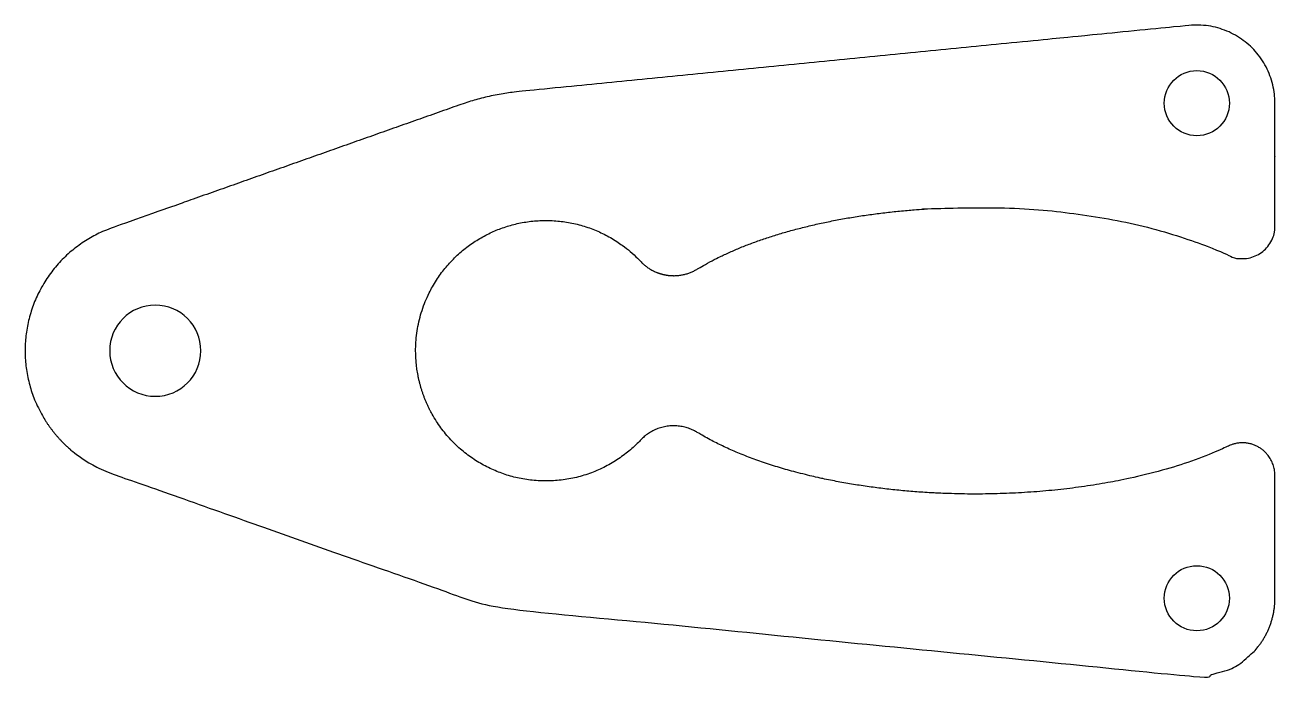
# Model space of a CAD drawing. Header units: inches. Extents: x 791 to 1751, y 584 to 1086.
import ezdxf

# ---------------------------------------------------------------- set-up
doc = ezdxf.new("R2010")
doc.units = ezdxf.units.IN
doc.header["$MEASUREMENT"] = 0

msp = doc.modelspace()

# ---------------------------------------------------------------- linework, layer by layer
msp.add_lwpolyline([(856.27, 835.61, 1), (926.27, 835.61, 1)], format="xyb", close=True)
for centre in [(1691.27, 1025.61), (1691.27, 645.61)]:
    msp.add_circle(centre, 25)
msp.add_rational_spline([(1751.27, 645.61), (1751.27, 619.02), (1731.56, 601.15), (1711.85, 583.29), (1685.38, 585.9), (1428.51, 611.24), (1171.64, 636.58), (1147.49, 638.96), (1124.61, 647.05), (991.27, 694.19), (857.94, 741.33), (791.27, 764.9), (791.27, 835.61), (791.27, 906.33), (857.94, 929.9), (991.27, 977.04), (1124.61, 1024.18), (1147.49, 1032.27), (1171.64, 1034.65), (1428.51, 1059.99), (1685.38, 1085.33), (1711.85, 1087.94), (1731.56, 1070.08), (1751.27, 1052.21), (1751.27, 1025.61), (1751.27, 978.46), (1751.27, 931.3), (1751.27, 917.52), (1739.62, 910.17), (1727.98, 902.81), (1715.53, 908.73), (1631.65, 948.62), (1505.66, 945.42), (1379.68, 942.21), (1307.7, 898.35), (1283.48, 883.59), (1264.02, 904.22), (1217.45, 953.61), (1154.36, 928.55), (1091.27, 903.5), (1091.27, 835.61), (1091.27, 767.73), (1154.36, 742.68), (1217.45, 717.62), (1264.02, 767.01), (1283.48, 787.64), (1307.7, 772.88), (1379.68, 729.02), (1505.66, 725.81), (1631.65, 722.61), (1715.53, 762.5), (1727.98, 768.42), (1739.62, 761.06), (1751.27, 753.71), (1751.27, 739.93), (1751.27, 692.77), (1751.27, 645.61)], [1, 0.91419473633, 1, 0.91419473633, 1, 1, 1, 0.992717735638, 1, 1, 1, 0.816496580928, 1, 0.816496580928, 1, 1, 1, 0.992717735638, 1, 1, 1, 0.91419473633, 1, 0.91419473633, 1, 1, 1, 0.875809993937, 1, 0.875809993937, 1, 0.899608190234, 1, 0.899608190234, 1, 0.776949965101, 1, 0.827377724712, 1, 0.827377724712, 1, 0.827377724712, 1, 0.827377724712, 1, 0.776949965101, 1, 0.899608190234, 1, 0.899608190234, 1, 0.875809993937, 1, 0.875809993937, 1, 1, 1], degree=2, knots=[0, 0, 0, 0.83456, 0.83456, 1.669119, 1.669119, 2.669119, 2.669119, 2.910633, 2.910633, 3.910633, 3.910633, 5.141593, 5.141593, 6.372552, 6.372552, 7.372552, 7.372552, 7.614066, 7.614066, 8.614066, 8.614066, 9.448626, 9.448626, 10.283185, 10.283185, 11.283185, 11.283185, 12.290555, 12.290555, 13.297925, 13.297925, 14.201774, 14.201774, 15.105624, 15.105624, 16.467604, 16.467604, 17.660351, 17.660351, 18.853099, 18.853099, 20.045846, 20.045846, 21.238594, 21.238594, 22.600573, 22.600573, 23.504423, 23.504423, 24.408273, 24.408273, 25.415642, 25.415642, 26.423012, 26.423012, 27.423012, 27.423012, 27.423012])

doc.saveas('drawing.dxf')
